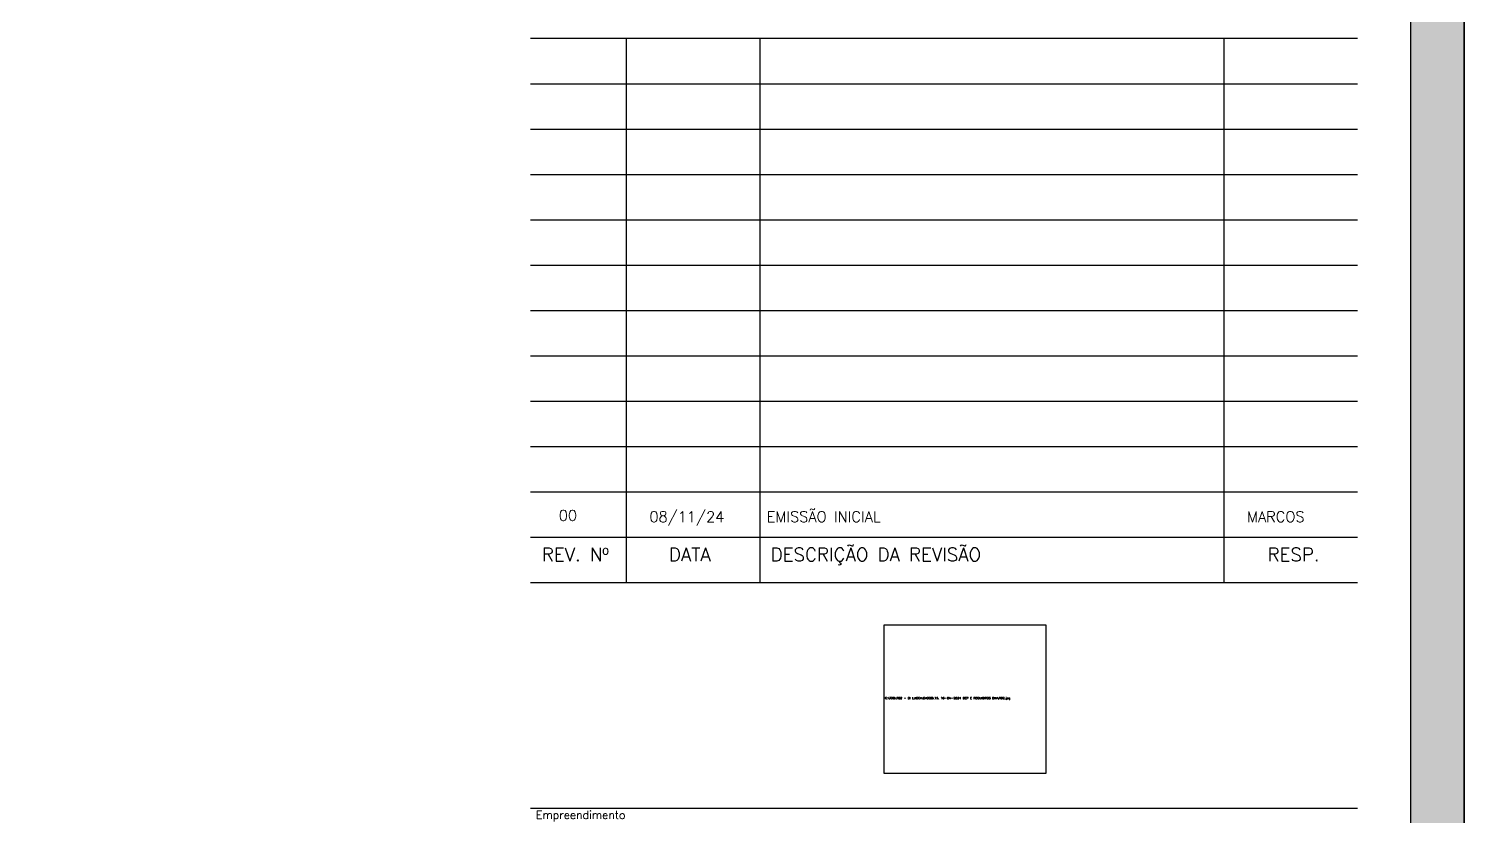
# Model space of a CAD drawing. Extents: x 187 to 6132, y -1204 to 3001.
# Drawn here: x 4786 to 6132, y -466 to 272 of the extents above; entities that cross this region are included whole.
import ezdxf

# ---------------------------------------------------------------- set-up
doc = ezdxf.new("R2010")
doc.units = 0
doc.header["$LTSCALE"] = 100
doc.header["$MEASUREMENT"] = 0
doc.layers.get('0').update_dxf_attribs({"color": 245, "linetype": 'CONTINUOUS'})
doc.layers.add('235', color=7, linetype='CONTINUOUS')
doc.layers.add('TEX1', color=7, linetype='CONTINUOUS')
doc.styles.get("Standard").update_dxf_attribs({"font": 'ROMANS.SHX'})

# ---------------------------------------------------------------- blocks, each defined once
blk = doc.blocks.new('CARIMBO_UNION', base_point=(735.032049, -4583.115153))
for p, q in [((718.532049, -4554.705153), (734.032049, -4554.705153)), ((720.332049, -4564.905153), (720.332049, -4554.705153)), ((722.832049, -4564.905153), (722.832049, -4554.705153)), ((731.532049, -4564.905153), (731.532049, -4554.705153)), ((718.532049, -4555.555153), (734.032049, -4555.555153)), ((718.532049, -4556.405153), (734.032049, -4556.405153)), ((718.532049, -4557.255153), (734.032049, -4557.255153)), ((718.532049, -4558.105153), (734.032049, -4558.105153)), ((718.532049, -4558.955153), (734.032049, -4558.955153)), ((718.532049, -4559.805153), (734.032049, -4559.805153)), ((718.532049, -4560.655153), (734.032049, -4560.655153)), ((718.532049, -4561.505153), (734.032049, -4561.505153)), ((718.532049, -4562.355153), (734.032049, -4562.355153)), ((718.532049, -4563.205153), (734.032049, -4563.205153)), ((718.532049, -4564.055153), (734.032049, -4564.055153)), ((718.532049, -4564.905153), (734.032049, -4564.905153)), ((718.532049, -4569.135153), (734.032049, -4569.135153)), ((718.532049, -4573.365153), (734.032049, -4573.365153)), ((718.532049, -4574.415153), (734.032049, -4574.415153)), ((728.432049, -4574.415153), (728.432049, -4575.465153)), ((718.532049, -4575.465153), (734.032049, -4575.465153)), ((718.532049, -4576.515153), (734.032049, -4576.515153)), ((728.432049, -4577.565153), (734.032049, -4577.565153)), ((718.532049, -4578.615153), (734.032049, -4578.615153)), ((730.032049, -4580.215153), (734.032049, -4580.215153)), ((718.532049, -4581.815153), (734.032049, -4581.815153)), ((722.032049, -4582.465153), (722.032049, -4581.815153)), ((726.032049, -4582.465153), (726.032049, -4581.815153)), ((730.032049, -4582.465153), (730.032049, -4581.815153)), ((718.532049, -4582.465153), (734.032049, -4582.465153))]:
    blk.add_line(p, q)
at = {"layer": 'TEX1'}
for s, height, p in [('REV. Nº', 0.25, (718.741573, -4564.505153)), ('DATA', 0.25, (721.123716, -4564.505153)), ('DESCRIÇÃO DA REVISÃO', 0.25, (723.032049, -4564.505153)), ('RESP.', 0.25, (732.34505, -4564.505153)), ('Empreendimento', 0.15, (718.632049, -4569.335153)), ('Nome do Empreendimento', 0.15, (718.632049, -4573.565153)), ('Endereço do Empreendimento', 0.15, (718.632049, -4574.615153)), ('Código do Empreendimento', 0.15, (728.532049, -4574.615153)), ('Disciplina', 0.15, (718.632049, -4575.665153)), ('Título do Desenho', 0.15, (718.632049, -4576.715153)), ('Fase', 0.15, (728.532049, -4576.715153)), ('Nome do Arquivo', 0.15, (728.532049, -4577.765153)), ('Folha', 0.15, (730.132049, -4578.815153)), ('Revisão', 0.15, (730.132049, -4580.415153)), ('Responsável', 0.15, (718.632049, -4582.015153)), ('Coordenador', 0.15, (722.132049, -4582.015153)), ('Desenhista', 0.15, (726.132049, -4582.015153)), ('Escala', 0.15, (730.132049, -4582.015153))]:
    blk.add_text(s, height=height, dxfattribs=at).set_placement(p)
blk = doc.blocks.new('_BMP0004', base_point=(0.5, 0.5))
blk.add_lwpolyline([(0, 0), (1, 0), (1, 1), (0, 1), (0, 0)])
blk.add_text('C:\\TQS\\RB2 - DI LUCCA\\DADOS\\15. 16-04-2024 BEP E REQUISITOS BIM\\RB2.jpg', height=0.013889).set_placement((0.006944, 0.5))

msp = doc.modelspace()

# ---------------------------------------------------------------- linework, layer by layer
for points in [[(186.530458, -1204.290025), (6131.530458, -1204.290025), (6131.530458, 3000.709975), (186.530458, 3000.709975), (186.530458, -1204.290025)], [(6081.530458, 3000.709975), (6131.530458, 3000.709975), (6131.530458, -1204.290025), (6081.530458, -1204.290025), (6081.530458, 3000.709975)], [(311.530458, -1154.290025), (6081.530458, -1154.290025), (6081.530458, 2950.709975), (311.530458, 2950.709975), (311.530458, -1154.290025)]]:
    msp.add_lwpolyline(points)
at = {"layer": '235'}
for points in [[(6081.530458, 3000.709975), (6131.530458, 3000.709975), (6131.530458, -1204.290025)], [(6081.530458, 3000.709975), (6131.530458, -1204.290025), (6131.530458, -1204.290025)], [(6081.530458, 3000.709975), (6131.530458, -1204.290025), (6081.530458, -1204.290025)], [(6081.530458, 3000.709975), (6081.530458, -1204.290025), (6081.530458, -1204.290025)], [(6081.530458, 3000.709975), (6081.530458, -1204.290025), (6081.530458, 3000.709975)]]:
    msp.add_solid(points, dxfattribs=at)

# ---------------------------------------------------------------- block references
for name, p, xscale, yscale in [('CARIMBO_UNION', (6081.530458, -1157.790025), 50, 50), ('_BMP0004', (5663.55726, -356.445985), 151.944995, 138.761532)]:
    msp.add_blockref(name, p, dxfattribs=dict(xscale=xscale, yscale=yscale))

# ---------------------------------------------------------------- texts
for s, p in [('00', (5282.926475, -189.391163)), ('08/11/24', (5367.827407, -190.581683)), ('EMISSÃO INICIAL', (5477.827407, -190.581683)), ('MARCOS', (5927.827407, -190.581683))]:
    msp.add_text(s, height=10).set_placement(p)

doc.saveas('drawing.dxf')
